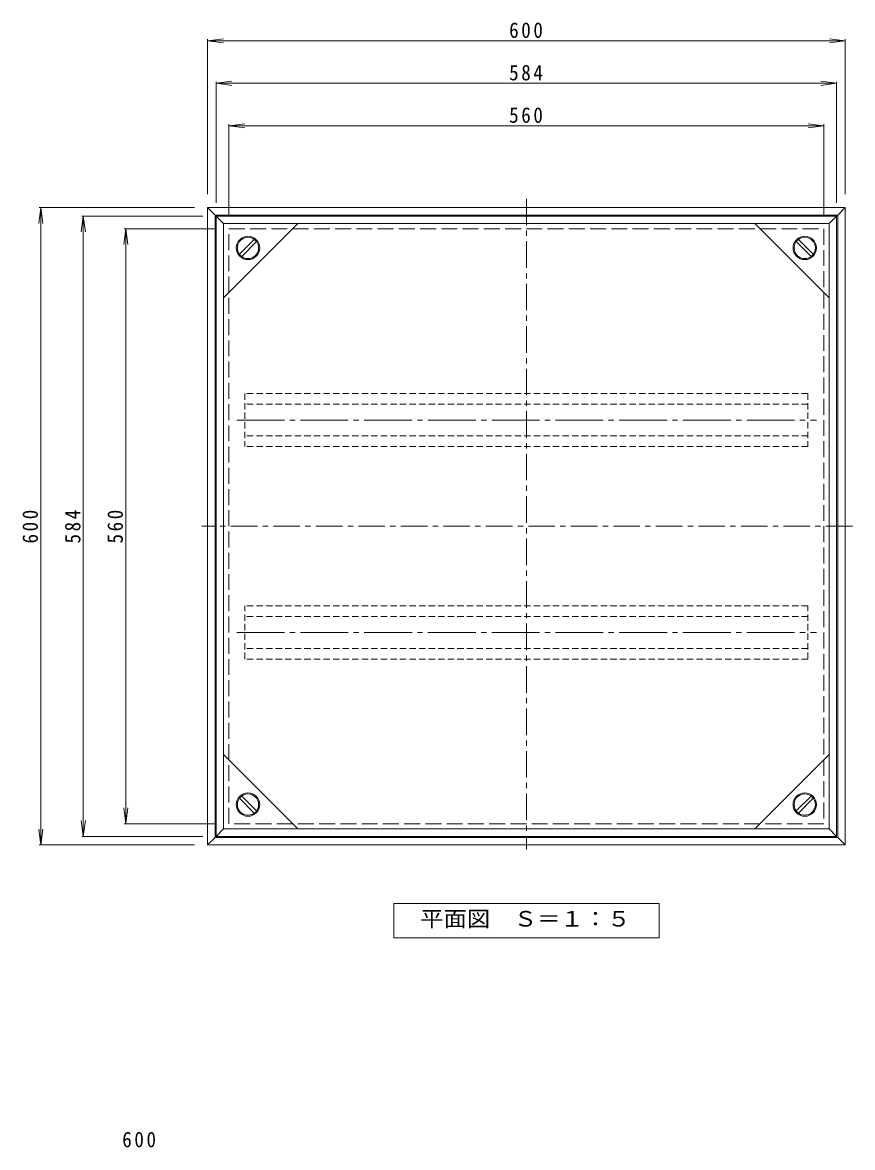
# Model space of a CAD drawing. Units: millimetres on the paper, enlarged 3 times, with parts at other scales. Extents: x -933 to 1138, y -790 to 804.
# Drawn here: x -933 to -465, y 106 to 741 of the extents above; entities that cross this region are included whole.
import ezdxf
from ezdxf.enums import TextEntityAlignment as Align

# ---------------------------------------------------------------- set-up
doc = ezdxf.new("R2010")
doc.units = ezdxf.units.MM
doc.header["$LTSCALE"] = 3
for name, pattern in [('CHAIN1', [8, 5, -1, 1, -1]), ('CHAIN2', [12, 9, -1, 1, -1]), ('DASHED1', [1.8, 1.2, -0.6]), ('DASHED3', [4, 3, -1])]:
    doc.linetypes.add(name, pattern=pattern)
for name, color, linetype, lineweight in [('1-1_1-1ﾚｲﾔ', 2, 'Continuous', 9), ('1-2_1-2ﾚｲﾔ', 3, 'Continuous', 9), ('1-4_1-4ﾚｲﾔ', 7, 'Continuous', 9), ('D-4', 7, 'Continuous', 9)]:
    doc.layers.add(name, color=color, linetype=linetype, lineweight=lineweight)
doc.styles.add('ＭＳ ゴシック', font='')
doc.styles.get('ＭＳ ゴシック').set_extended_font_data('MS Gothic')

msp = doc.modelspace()

# ---------------------------------------------------------------- linework, layer by layer
at = {"layer": '1-1_1-1ﾚｲﾔ'}
for p, q in [((-828.836, 276.77), (-828.836, 636.77)), ((-824.636, 632.57), (-828.836, 636.77)), ((-468.836, 636.77), (-473.036, 632.57)), ((-824.636, 632.57), (-473.036, 632.57)), ((-824.636, 280.97), (-828.836, 276.77)), ((-468.836, 276.77), (-473.036, 280.97))]:
    msp.add_line(p, q, dxfattribs=at)
for points in [[(-828.836, 636.77), (-468.836, 636.77), (-468.836, 276.77), (-828.836, 276.77)], [(-473.036, 632.57), (-473.036, 280.97), (-824.636, 280.97), (-824.636, 632.57)]]:
    msp.add_lwpolyline(points, dxfattribs=at)
at = {"layer": '1-1_1-1ﾚｲﾔ', "linetype": 'DASHED3'}
msp.add_lwpolyline([(-816.836, 624.77), (-480.836, 624.77), (-480.836, 288.77), (-816.836, 288.77)], close=True, dxfattribs=at)
at = {"layer": '1-2_1-2ﾚｲﾔ', "linetype": 'CHAIN1'}
for p, q in [((-648.836, 641.766), (-648.836, 274.246)), ((-464.685, 456.77), (-832.193, 456.77))]:
    msp.add_line(p, q, dxfattribs=at)
at = {"layer": '1-2_1-2ﾚｲﾔ'}
for p, q in [((-824.036, 631.97), (-473.636, 631.97)), ((-824.036, 281.57), (-824.036, 631.97)), ((-473.636, 631.97), (-477.836, 627.77)), ((-819.836, 627.77), (-477.836, 627.77)), ((-819.836, 585.77), (-777.836, 627.77)), ((-477.836, 585.77), (-519.836, 627.77)), ((-802.478, 618.801), (-810.867, 610.412)), ((-801.205, 617.529), (-809.594, 609.139)), ((-488.078, 609.139), (-496.467, 617.529)), ((-486.805, 610.412), (-495.194, 618.801)), ((-819.836, 327.77), (-777.836, 285.77)), ((-477.836, 327.77), (-519.836, 285.77)), ((-802.478, 294.739), (-810.867, 303.128)), ((-801.205, 296.012), (-809.594, 304.401)), ((-488.078, 304.401), (-496.467, 296.012)), ((-486.805, 303.128), (-495.194, 294.739)), ((-819.836, 285.77), (-824.036, 281.57)), ((-473.636, 281.57), (-477.836, 285.77))]:
    msp.add_line(p, q, dxfattribs=at)
at = {"layer": '1-2_1-2ﾚｲﾔ', "color": 2, "linetype": 'DASHED1'}
for p, q in [((-807.836, 531.77), (-807.836, 501.77)), ((-489.836, 531.77), (-807.836, 531.77)), ((-489.836, 531.77), (-489.836, 501.77)), ((-489.836, 525.77), (-807.836, 525.77)), ((-489.836, 507.77), (-807.836, 507.77)), ((-489.836, 501.77), (-807.836, 501.77)), ((-807.836, 381.77), (-807.836, 411.77)), ((-489.836, 411.77), (-807.836, 411.77)), ((-489.836, 381.77), (-489.836, 411.77)), ((-489.836, 405.77), (-807.836, 405.77)), ((-489.836, 387.77), (-807.836, 387.77)), ((-489.836, 381.77), (-807.836, 381.77))]:
    msp.add_line(p, q, dxfattribs=at)
at = {"layer": '1-2_1-2ﾚｲﾔ', "color": 2, "linetype": 'CHAIN2'}
for p, q in [((-812.409, 516.77), (-485.099, 516.77)), ((-812.409, 396.77), (-485.099, 396.77))]:
    msp.add_line(p, q, dxfattribs=at)
at = {"layer": '1-2_1-2ﾚｲﾔ'}
for points in [[(-473.636, 631.97), (-473.636, 281.57), (-824.036, 281.57)], [(-819.836, 285.77), (-819.836, 627.77), (-824.036, 631.97)], [(-477.836, 627.77), (-477.836, 285.77), (-819.836, 285.77)]]:
    msp.add_lwpolyline(points, dxfattribs=at)
for centre, radius in [((-806.036, 613.97), 6.6), ((-806.036, 613.97), 6), ((-491.636, 613.97), 6.6), ((-491.636, 613.97), 6), ((-806.036, 299.57), 6.6), ((-806.036, 299.57), 6), ((-491.636, 299.57), 6.6), ((-491.636, 299.57), 6)]:
    msp.add_circle(centre, radius, dxfattribs=at)
at = {"layer": '1-4_1-4ﾚｲﾔ'}
for p, q in [((-828.836, 730.97), (-819.913, 732.145)), ((-828.836, 644.27), (-828.836, 731.87)), ((-828.836, 730.97), (-468.836, 730.97)), ((-828.836, 730.97), (-819.913, 729.795)), ((-468.836, 730.97), (-477.759, 732.145)), ((-468.836, 730.97), (-477.759, 729.795)), ((-468.836, 644.27), (-468.836, 731.87)), ((-824.036, 706.97), (-815.113, 708.145)), ((-824.036, 639.47), (-824.036, 707.87)), ((-824.036, 706.97), (-473.636, 706.97)), ((-824.036, 706.97), (-815.113, 705.795)), ((-473.636, 706.97), (-482.559, 708.145)), ((-473.636, 706.97), (-482.559, 705.795)), ((-473.636, 639.47), (-473.636, 707.87)), ((-816.836, 682.97), (-807.913, 684.145)), ((-816.836, 632.27), (-816.836, 683.87)), ((-816.836, 682.97), (-480.836, 682.97)), ((-816.836, 682.97), (-807.913, 681.795)), ((-480.836, 682.97), (-489.759, 684.145)), ((-480.836, 682.97), (-489.759, 681.795)), ((-480.836, 632.27), (-480.836, 683.87)), ((-923.036, 636.77), (-924.211, 627.847)), ((-836.336, 636.77), (-923.936, 636.77)), ((-923.036, 276.77), (-923.036, 636.77)), ((-923.036, 636.77), (-921.861, 627.847)), ((-899.036, 631.97), (-900.211, 623.047)), ((-831.536, 631.97), (-899.936, 631.97)), ((-899.036, 281.57), (-899.036, 631.97)), ((-899.036, 631.97), (-897.861, 623.047)), ((-875.036, 624.77), (-876.211, 615.847)), ((-824.336, 624.77), (-875.936, 624.77)), ((-875.036, 288.77), (-875.036, 624.77)), ((-875.036, 624.77), (-873.861, 615.847)), ((-875.036, 288.77), (-876.211, 297.693)), ((-875.036, 288.77), (-873.861, 297.693)), ((-899.036, 281.57), (-900.211, 290.493)), ((-899.036, 281.57), (-897.861, 290.493)), ((-824.336, 288.77), (-875.936, 288.77)), ((-923.036, 276.77), (-924.211, 285.693)), ((-923.036, 276.77), (-921.861, 285.693)), ((-831.536, 281.57), (-899.936, 281.57)), ((-836.336, 276.77), (-923.936, 276.77))]:
    msp.add_line(p, q, dxfattribs=at)
at = {"layer": '1-4_1-4ﾚｲﾔ', "color": 2}
msp.add_lwpolyline([(-723.766, 224.271), (-723.766, 243.77), (-573.906, 243.77), (-573.906, 224.271)], close=True, dxfattribs=at)

# ---------------------------------------------------------------- texts
at = {"layer": '1-4_1-4ﾚｲﾔ', "color": 2, "style": 'ＭＳ ゴシック', "width": 1.1}
msp.add_text('平面図\u3000Ｓ＝１：５', height=8.798, dxfattribs=at).set_placement((-708.836, 228.02), align=Align.BOTTOM_LEFT)
at = {"layer": '1-4_1-4ﾚｲﾔ', "color": 2, "char_height": 8.798, "attachment_point": 7, "style": 'ＭＳ ゴシック'}
for s, insert in [('\\T1.27;\\W0.9;600', (-658.586, 732.47)), ('\\T1.27;\\W0.9;584', (-658.586, 708.47)), ('\\T1.27;\\W0.9;560', (-658.586, 684.47))]:
    msp.add_mtext(s, dxfattribs=dict(at, insert=insert))
at = {"layer": '1-4_1-4ﾚｲﾔ', "color": 2, "char_height": 8.798, "attachment_point": 7, "rotation": 90, "style": 'ＭＳ ゴシック'}
for s, insert in [('\\T1.27;\\W0.9;600', (-924.536, 447.02)), ('\\T1.27;\\W0.9;584', (-900.536, 447.02)), ('\\T1.27;\\W0.9;560', (-876.536, 447.02))]:
    msp.add_mtext(s, dxfattribs=dict(at, insert=insert))
at = {"layer": 'D-4', "color": 2, "insert": (-877.057, 105.866), "char_height": 8.798, "attachment_point": 7, "style": 'ＭＳ ゴシック'}
msp.add_mtext('\\T1.27;\\W0.9;600', dxfattribs=at)

doc.saveas('drawing.dxf')
